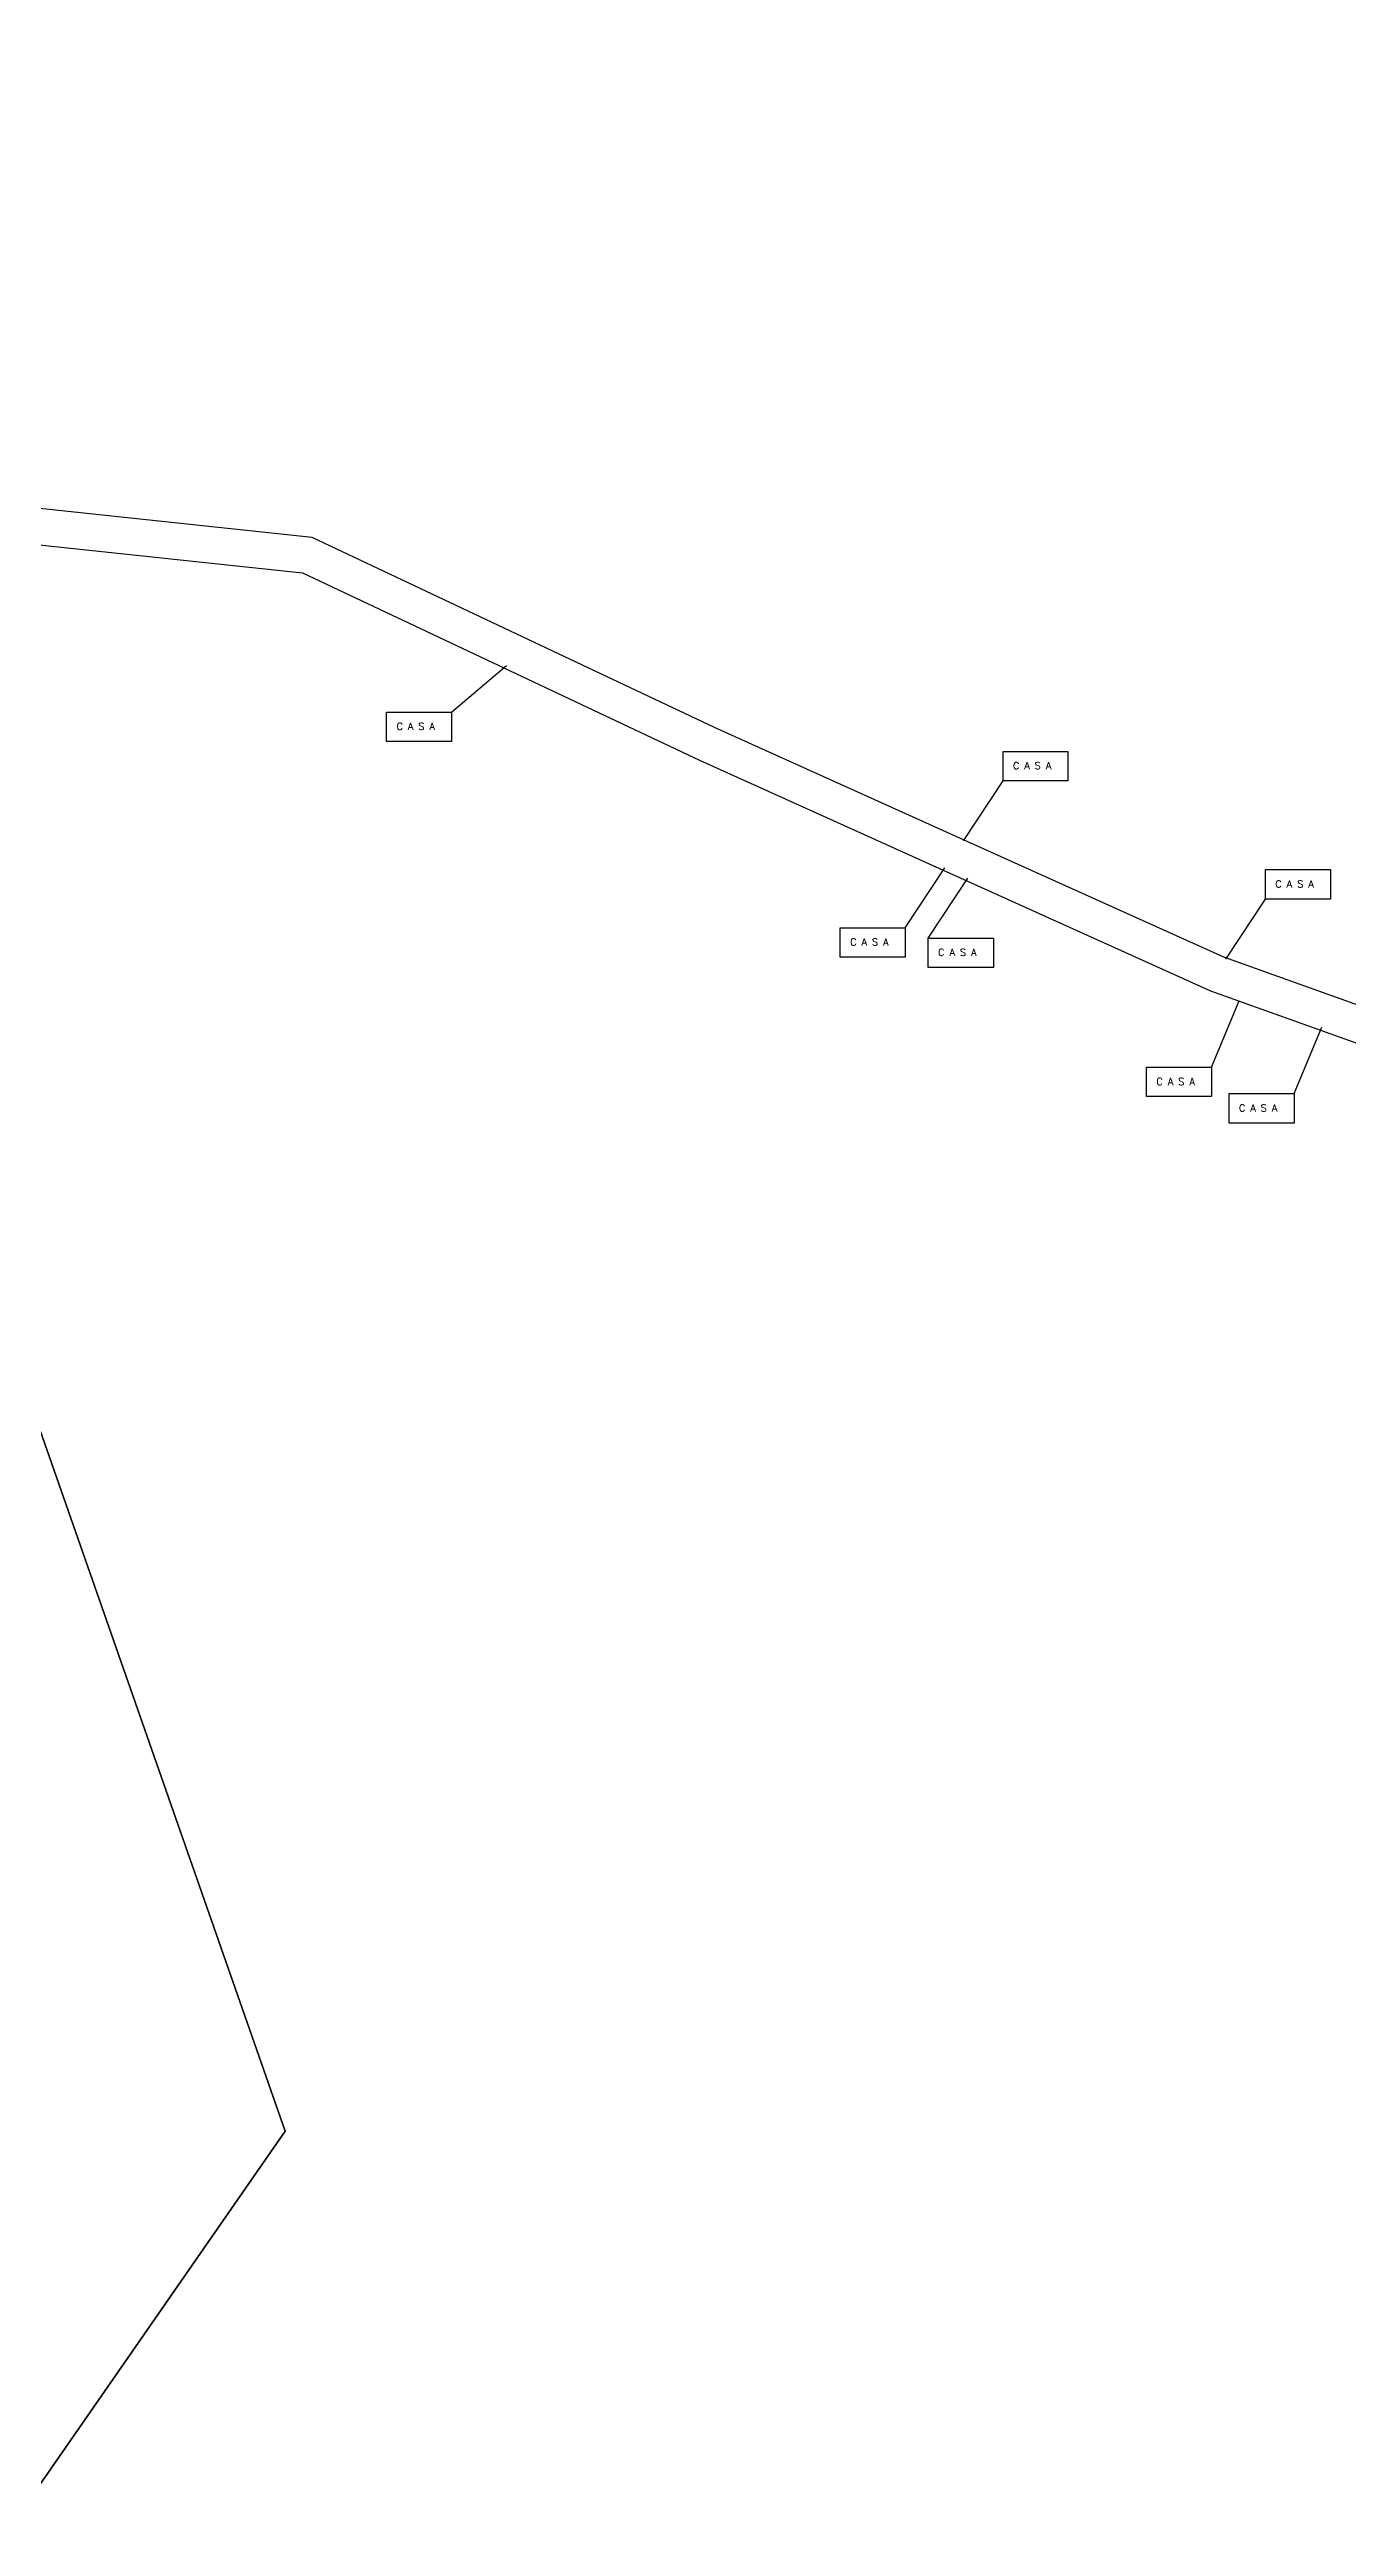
# Model space of a CAD drawing. Extents: x 714896 to 749292, y 8417558 to 8447149.
# Drawn here: x 744458 to 745000, y 8428951 to 8429984 of the extents above; entities that cross this region are included whole.
import ezdxf

# ---------------------------------------------------------------- set-up
doc = ezdxf.new("R2010")
doc.units = 0
doc.header["$MEASUREMENT"] = 0
for name, color, linetype in [('LOTE', 7, 'CONTINUOUS'), ('QUADRA', 6, 'CONTINUOUS'), ('TEXTO', 7, 'CONTINUOUS')]:
    doc.layers.add(name, color=color, linetype=linetype)
doc.styles.add('ROMANS', font='ROMANS.SHX', dxfattribs={"height": 1.5})

msp = doc.modelspace()

# ---------------------------------------------------------------- linework, layer by layer
at = {"layer": 'LOTE', "color": 7}
for points in [[(744626.1, 8429707.6), (744649, 8429727)], [(744839.7, 8429653.9), (744856.2, 8429679)], [(744815.4, 8429617.6), (744831.9, 8429642.7)], [(744825, 8429613.3), (744841.5, 8429638.3)], [(744949.2, 8429604.6), (744965.7, 8429629.6)], [(744943.2, 8429559.5), (744954.7, 8429587.2)], [(744977.7, 8429548.5), (744989.2, 8429576.2)]]:
    msp.add_lwpolyline(points, dxfattribs=at)
for points in [[(744598.9, 8429707.6), (744626.1, 8429707.6), (744626.1, 8429695.4), (744598.9, 8429695.4)], [(744856.2, 8429691.2), (744883.3, 8429691.2), (744883.3, 8429679), (744856.2, 8429679)], [(744965.7, 8429641.9), (744992.8, 8429641.9), (744992.8, 8429629.6), (744965.7, 8429629.6)], [(744788.2, 8429617.6), (744815.4, 8429617.6), (744815.4, 8429605.4), (744788.2, 8429605.4)], [(744825, 8429613.3), (744852.2, 8429613.3), (744852.2, 8429601.1), (744825, 8429601.1)], [(744916, 8429559.5), (744943.2, 8429559.5), (744943.2, 8429547.2), (744916, 8429547.2)], [(744950.5, 8429548.5), (744977.7, 8429548.5), (744977.7, 8429536.2), (744950.5, 8429536.2)]]:
    msp.add_lwpolyline(points, close=True, dxfattribs=at)
at = {"layer": 'LOTE', "linetype": 'CONTINUOUS'}
msp.add_lwpolyline([(743549.9, 8428977.1), (743646.8, 8428897.1), (743682.3, 8428858.6), (743696, 8428873.2), (743670.1, 8428901.2), (743923.2, 8429139.5), (744100.1, 8428967.7), (744114, 8428982), (743937, 8429154), (743966, 8429188), (743985, 8429213), (743992, 8429217), (744010, 8429217), (744019, 8429228), (744014, 8429249), (744042, 8429295), (744058, 8429331), (744079, 8429376), (744141.9, 8429469.6), (744220.8, 8429568), (744445.4, 8429433.8), (744556.7, 8429115.7), (744045.2, 8428379.1), (743172.8, 8428823)], dxfattribs=at)
at = {"layer": 'QUADRA', "color": 6, "linetype": 'CONTINUOUS'}
msp.add_lwpolyline([(745251, 8429497.1), (744948.4, 8429605.4), (744859.7, 8429645.3), (744735.8, 8429701.2), (744568, 8429780.4), (744168.1, 8429823), (743981.7, 8429838.9), (743786.9, 8429883.6), (743658.7, 8429924.1), (743564.6, 8429984)], dxfattribs=at)
at = {"layer": 'QUADRA', "linetype": 'CONTINUOUS'}
msp.add_lwpolyline([(744107.5, 8427847.5), (744045.2, 8428379.1), (744556.7, 8429115.7), (744445.4, 8429433.8), (744200.8, 8429580), (744112.6, 8429448.8), (743995.4, 8429525.2), (743996.7, 8429527.3), (744174.2, 8429807.1), (744205.5, 8429803.8), (744205.5, 8429803.8), (744563.9, 8429765.7), (744729.5, 8429687.6), (744942.8, 8429591.4), (745244.3, 8429483.6)], dxfattribs=at)

# ---------------------------------------------------------------- texts
at = {"layer": 'TEXTO', "style": 'ROMANS'}
for p in [(744603.1, 8429700.2), (744860.3, 8429683.8), (744969.8, 8429634.4), (744792.4, 8429610.2), (744829.1, 8429605.9), (744920.2, 8429552), (744954.6, 8429541)]:
    msp.add_text('C A S A', height=3, dxfattribs=at).set_placement(p)

doc.saveas('drawing.dxf')
